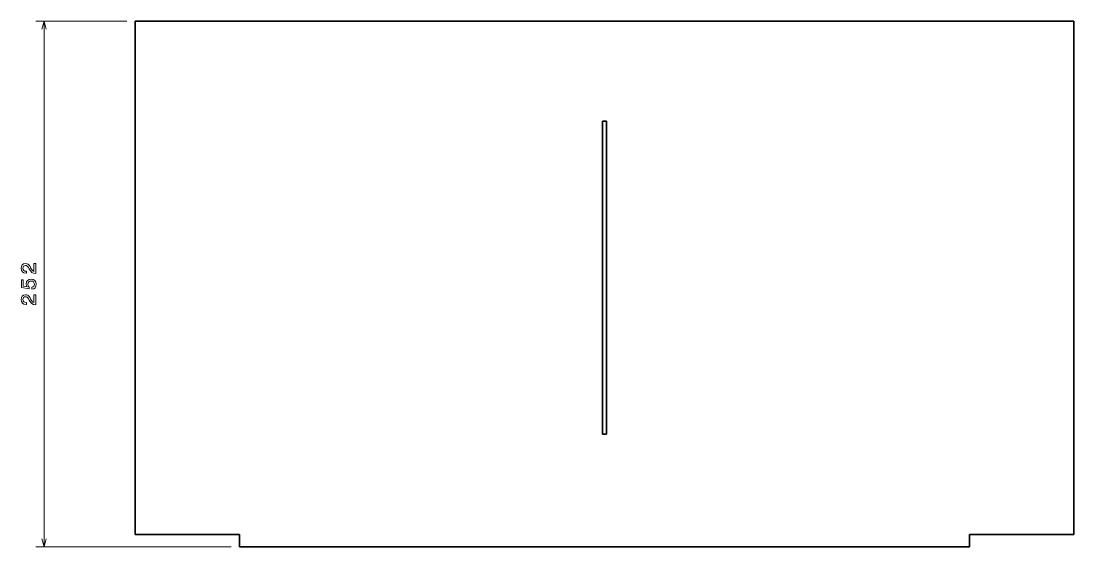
# Model space of a CAD drawing. Extents: x 73 to 326, y 108 to 234.
import ezdxf

# ---------------------------------------------------------------- set-up
doc = ezdxf.new("R2010")
doc.units = 0

msp = doc.modelspace()

# ---------------------------------------------------------------- linework, layer by layer
at = {"color": 7, "lineweight": 13}
for p, q in [((98.80481, 234.229782), (77.007339, 234.229782)), ((79.007339, 108.229782), (79.007339, 234.229782)), ((123.80481, 108.229782), (77.007339, 108.229782))]:
    msp.add_line(p, q, dxfattribs=at)
at = {"color": 7, "lineweight": 35}
for p, q in [((100.80481, 234.229782), (100.80481, 111.229782)), ((325.80481, 234.229782), (100.80481, 234.229782)), ((325.80481, 111.229782), (325.80481, 234.229782)), ((212.80481, 135.229782), (212.80481, 210.229782)), ((213.80481, 210.229782), (213.80481, 135.229782)), ((100.80481, 111.229782), (125.80481, 111.229782)), ((300.80481, 111.229782), (325.80481, 111.229782)), ((300.80481, 108.229782), (125.80481, 108.229782))]:
    msp.add_line(p, q, dxfattribs=at)
at = {"color": 7, "lineweight": 35, "ltscale": 0.025}
for p, q in [((213.80481, 210.229782), (212.80481, 210.229782)), ((213.80481, 135.229782), (212.80481, 135.229782))]:
    msp.add_line(p, q, dxfattribs=at)
at = {"color": 7, "lineweight": 35, "ltscale": 0.075}
for p, q in [((125.80481, 111.229782), (125.80481, 108.229782)), ((300.80481, 108.229782), (300.80481, 111.229782))]:
    msp.add_line(p, q, dxfattribs=at)
at = {"color": 7, "lineweight": 13}
for points in [[(79.524979, 232.297928), (79.007339, 234.229782), (78.4897, 232.297928)], [(78.4897, 110.161636), (79.007339, 108.229782), (79.524979, 110.161636)]]:
    msp.add_lwpolyline(points, dxfattribs=at)
for points in [[(77.007339, 173.73526), (77.007339, 176.140869), (76.573624, 176.140869), (76.573624, 174.239578), (76.336594, 174.34549), (76.139908, 174.527039), (75.781837, 175.086838), (75.630539, 175.384399), (75.413681, 175.717255), (75.161522, 175.954285), (74.863968, 176.090454), (74.526077, 176.140869), (74.10244, 176.055145), (73.769592, 175.818115), (73.55777, 175.454987), (73.482124, 174.985977), (73.567856, 174.501831), (73.804893, 174.133667), (74.183136, 173.896637), (74.682411, 173.815948), (74.753021, 173.815948), (74.753021, 174.274887), (74.712677, 174.274887), (74.369736, 174.320267), (74.117569, 174.456436), (73.956192, 174.673294), (73.900711, 174.960754), (73.951141, 175.253265), (74.077225, 175.470123), (74.273911, 175.611328), (74.521027, 175.661774), (74.753021, 175.626465), (74.949707, 175.53064), (75.12117, 175.369263), (75.272469, 175.147354), (75.433853, 174.849808), (75.746536, 174.355576), (76.079391, 174.007599), (76.482849, 173.800812), (76.99221, 173.73526)], [(76.094513, 169.979065), (76.508064, 170.090012), (76.830826, 170.337128), (77.032562, 170.700241), (77.108208, 171.164215), (77.017426, 171.673584), (76.770309, 172.071991), (76.376938, 172.324158), (75.87262, 172.419983), (75.403595, 172.334244), (75.035439, 172.092163), (74.798409, 171.713928), (74.712677, 171.224731), (74.773193, 170.846497), (74.939621, 170.553986), (73.996536, 170.69519), (73.996536, 172.228333), (73.582993, 172.228333), (73.582993, 170.3573), (75.438896, 170.079926), (75.438896, 170.483383), (75.201866, 170.775894), (75.116135, 171.149094), (75.171608, 171.471863), (75.332993, 171.718979), (75.580109, 171.875305), (75.897827, 171.930786), (76.215553, 171.875305), (76.462677, 171.713928), (76.619011, 171.466812), (76.674484, 171.149094), (76.639183, 170.881805), (76.523193, 170.675018), (76.341637, 170.523727), (76.094513, 170.44809)], [(77.007339, 166.263214), (77.007339, 168.668823), (76.573624, 168.668823), (76.573624, 166.767532), (76.336594, 166.873444), (76.139908, 167.054993), (75.781837, 167.614792), (75.630539, 167.912354), (75.413681, 168.245193), (75.161522, 168.482239), (74.863968, 168.618393), (74.526077, 168.668823), (74.10244, 168.583099), (73.769592, 168.346069), (73.55777, 167.982956), (73.482124, 167.513931), (73.567856, 167.029785), (73.804893, 166.661621), (74.183136, 166.424591), (74.682411, 166.343903), (74.753021, 166.343903), (74.753021, 166.802841), (74.712677, 166.802841), (74.369736, 166.848221), (74.117569, 166.98439), (73.956192, 167.201248), (73.900711, 167.488708), (73.951141, 167.781219), (74.077225, 167.998077), (74.273911, 168.139282), (74.521027, 168.189728), (74.753021, 168.154419), (74.949707, 168.058594), (75.12117, 167.897217), (75.272469, 167.675308), (75.433853, 167.377762), (75.746536, 166.88353), (76.079391, 166.535553), (76.482849, 166.328766), (76.99221, 166.263214)]]:
    msp.add_lwpolyline(points, close=True, dxfattribs=at)

doc.saveas('drawing.dxf')
